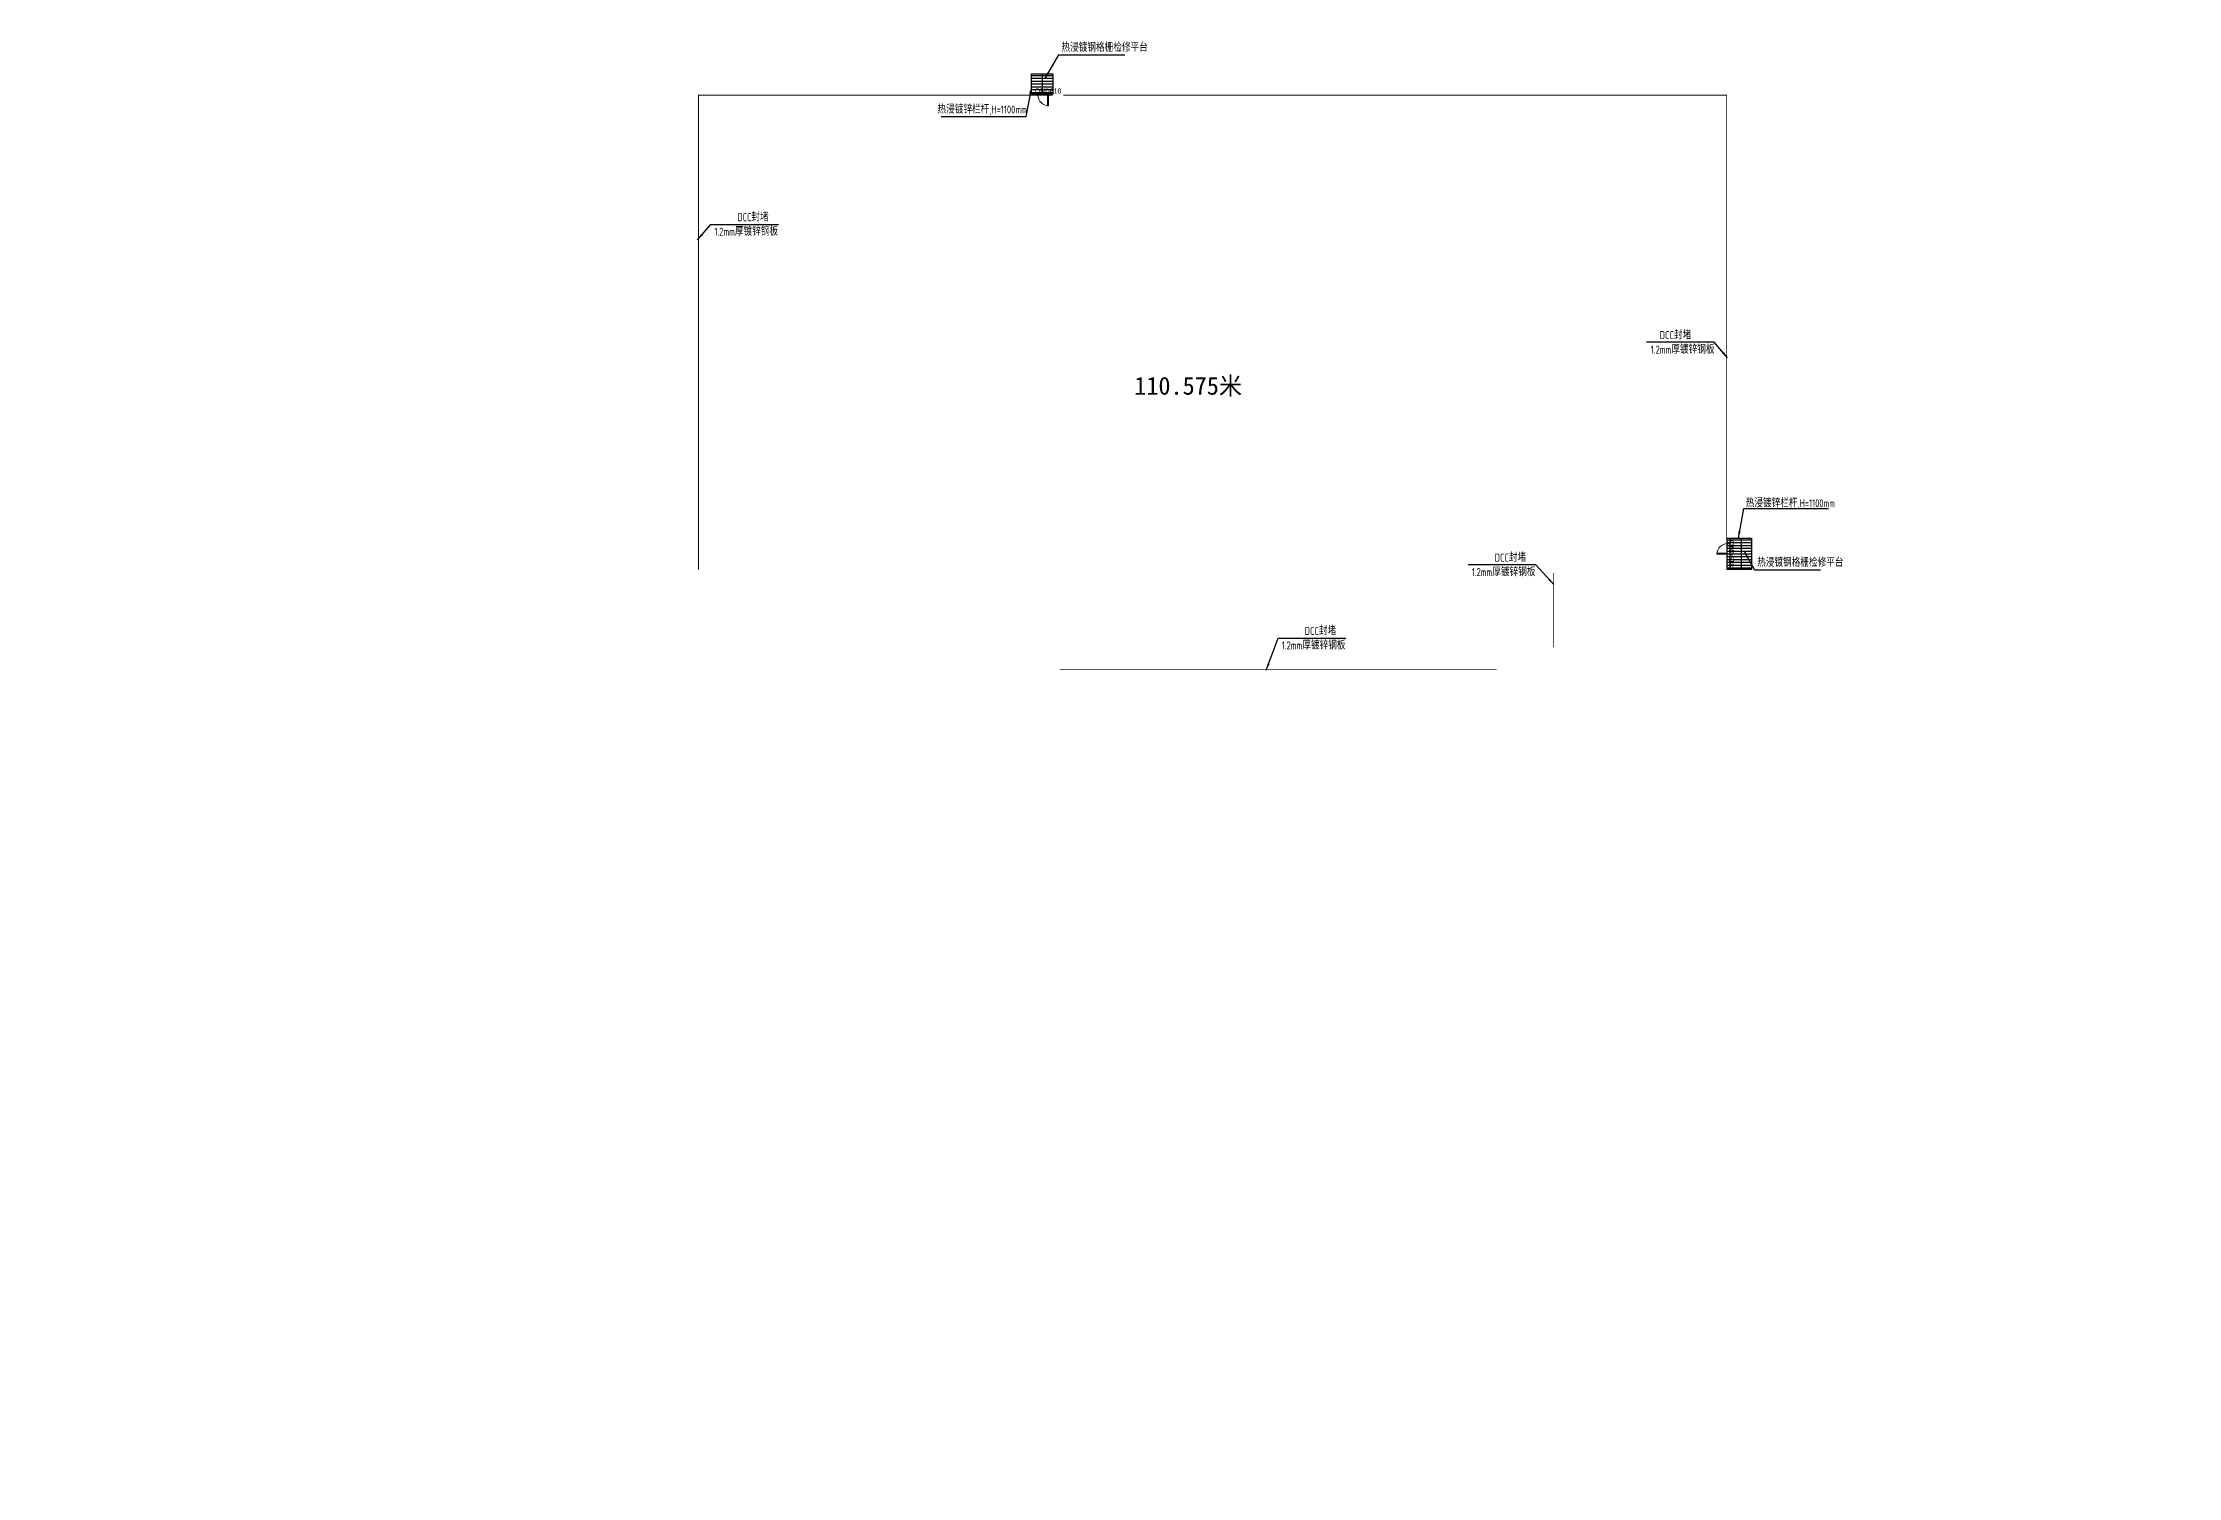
# Model space of a CAD drawing. Header units: millimetres. Extents: x 13825 to 264600, y 0 to 157125.
# Drawn here: x 144500 to 264600, y 0 to 80644 of the extents above; entities that cross this region are included whole.
import ezdxf
from ezdxf.enums import TextEntityAlignment as Align

# ---------------------------------------------------------------- set-up
doc = ezdxf.new("R2010")
doc.units = ezdxf.units.MM
doc.linetypes.add('ACAD_ISO05W100', pattern=[33, 24, -3, 0, -3, 0, -3])
doc.layers.add('A-WALL-PATT', color=111, linetype='Continuous', lineweight=9)
doc.layers.add('K-PART-DOOR', color=10, linetype='Continuous', lineweight=18)
for name, color, linetype in [('K-AREA_TEXT', 4, 'Continuous'), ('K-K-PART-GR', 132, 'Continuous'), ('K-K-PART-TP', 200, 'Continuous'), ('K-PART-TEXT', 4, 'Continuous')]:
    doc.layers.add(name, color=color, linetype=linetype)
doc.styles.add('Arial', font='arial.ttf', dxfattribs={"width": 0.8, "height": 5.592013})
doc.styles.add('EDRI-COM', font='tssdeng.shx', dxfattribs={"width": 0.8, "bigfont": 'hztxt.shx'})
doc.dimstyles.new('MW_DIM_TICK_035_150', dxfattribs={"dimscale": 150, "dimtxt": 3.5, "dimasz": 2.5, "dimexe": 1.75, "dimexo": 0.825, "dimgap": 1.2, "dimtad": 1, "dimdec": 0, "dimzin": 12, "dimdsep": 46, "dimtxsty": 'EDRI-COM', "dimblk": 'ARCHTICK', "dimcen": 1, "dimclrd": 256, "dimclre": 256, "dimclrt": 256, "dimadec": 0, "dimazin": 3, "dimtfac": 1, "dimtdec": 0, "dimtix": 1, "dimtmove": 2, "dimatfit": 1, "dimfxl": 1.25, "dimtolj": 1, "dimtzin": 0, "dimlwd": -1, "dimlwe": -1, "dimarcsym": 1})

# ---------------------------------------------------------------- blocks, each defined once
blk = doc.blocks.new('_ArchTick')
at = {"color": 0, "linetype": 'ByBlock', "const_width": 0.4}
blk.add_lwpolyline([(-0.5, -0.5), (0.5, 0.5)], dxfattribs=at)
blk = doc.blocks.new('单开门 1000X2000')
blk.add_lwpolyline([(9, -6), (107, -6), (107, 994), (9, 994)], close=True)
blk.add_arc((9, -6), 1000, 0, 90)

msp = doc.modelspace()

# ---------------------------------------------------------------- hatches: boundary and pattern name
at = {"layer": 'A-WALL-PATT', "lineweight": 5}
h = msp.add_hatch(dxfattribs=at)
h.set_pattern_fill('FP_1', color=256, style=0, pattern_type=2)
h.set_pattern_definition([(1e-14, (1798.3, -1859), (3048, 6096), [16.76, -6079.24]), (1e-14, (-1768, -2682), (3048, 6096), [16.76, -6079.24]), (1e-14, (213.4, -2743), (3048, 6096), [16.76, -6079.24]), (1e-14, (2377.4, -945), (3048, 6096), [16.76, -6079.24]), (1e-14, (-152.4, -3048), (3048, 6096), [16.76, -6079.24]), (1e-14, (2987, 2895.6), (3048, 6096), [16.76, -6079.24]), (1e-14, (1128, 2408), (3048, 6096), [16.76, -6079.24]), (1e-14, (2103, 1646), (3048, 6096), [16.76, -6079.24]), (1e-14, (-2865, 1524), (3048, 6096), [16.76, -6079.24]), (1e-14, (122, 1249.7), (3048, 6096), [16.76, -6079.24]), (1e-14, (-1036.3, -305), (3048, 6096), [16.76, -6079.24]), (1e-14, (-975.4, -2591), (3048, 6096), [16.76, -6079.24]), (1e-14, (1310.6, -2834.6), (3048, 6096), [16.76, -6079.24]), (1e-14, (2987, -152.4), (3048, 6096), [16.76, -6079.24]), (1e-14, (-2713, -1097), (3048, 6096), [16.76, -6079.24]), (1e-14, (-2194.6, -61), (3048, 6096), [16.76, -6079.24]), (1e-14, (183, -487.7), (3048, 6096), [16.76, -6079.24]), (1e-14, (-670.6, -1371.6), (3048, 6096), [16.76, -6079.24]), (1e-14, (-1158, 640), (3048, 6096), [16.76, -6079.24]), (1e-14, (-396, 2926), (3048, 6096), [16.76, -6079.24]), (1e-14, (-2469, -2377.4), (3048, 6096), [16.76, -6079.24]), (1e-14, (884, 1676.4), (3048, 6096), [16.76, -6079.24]), (1e-14, (-1951, 1768), (3048, 6096), [16.76, -6079.24]), (1e-14, (-2438.4, 2560.3), (3048, 6096), [16.76, -6079.24]), (130.601, (2612.57, 986.97), (-15239.9058, 18288.07815), [267.63, -112137.05]), (18.435, (2177.1, 1103.1), (15239.9947, 6096.0134), [275.39, -38279.1]), (90, (2177, 841.8), (3048, 6096), [261.26, -11930.74]), (161.565, (2438.4, 754.7), (-15239.9947, 6096.0134), [275.39, -38279.1]), (53.13, (2438.4, 754.7), (3048.011, 6095.9946), [290.29, -30189.71]), (135, (2670.6, -2351.3), (-3048, 6096), [246.32, -16995.78]), (45, (2322.3, -2351.3), (3048, 6096), [246.32, -16995.78]), (135, (2496.5, -2525.5), (-3048, 6096), [246.32, -16995.78]), (45, (2496.5, -2525.5), (3048, 6096), [246.32, -16995.78]), (116.565, (-261, 1741.7), (0.01, 12192), [324.55, -6490.98]), (180, (-406.4, 2032), (-3048, 6096), [348.34, -5747.66]), (63.435, (-900, 1741.7), (-0.01, 12192), [324.55, -6490.98]), (116.565, (-755, 1451.4), (0.01, 12192), [324.55, -6490.98]), (1e-14, (-755, 1451.4), (3048, 6096), [348.34, -5747.66]), (63.435, (-406.4, 1451.4), (-0.01, 12192), [324.55, -6490.98]), (107.103, (2032, -319.31), (-9144.14453, 30479.95644), [394.83, -165434.29]), (143.973, (1915.9, 58.06), (-57912.2779, 42671.62146), [394.83, -82519.72]), (180, (1596.6, 290), (-3048, 6096), [377.37, -5718.63]), (36.027, (899.9, 58.06), (57912.27734, 42671.6223), [394.83, -82519.72]), (71.565, (783.8, -290.3), (9144.0276, 30479.992), [367.19, -38187.3]), (107.103, (899.89, -667.66), (-9144.14453, 30479.95644), [394.83, -165434.29]), (143.973, (1219.2, -899.9), (-57912.2779, 42671.62146), [394.83, -82519.72]), (1e-14, (1219, -900), (3048, 6096), [377.37, -5718.63]), (36.027, (1596.57, -899.9), (57912.27734, 42671.6223), [394.83, -82519.72]), (71.565, (1915.9, -667.7), (9144.0276, 30479.992), [367.19, -38187.3]), (150.255, (2090.06, 2525.5), (-9143.987, 6096.019), [234.04, -48913.49]), (90, (1887, 2409.4), (3048, 6096), [232.23, -11959.77]), (29.745, (1886.86, 2409.4), (9143.987, 6096.019), [234.04, -48913.49]), (116.565, (667.7, -1800), (0.01, 12192), [324.55, -6490.98]), (168.69, (522.5, -1509.5), (-27431.9928, 6096.0323), [296.04, -61871.2]), (41.186, (4e-13, -1654.63), (76199.9114, 67056.099), [308.58, -129294.15]), (90, (4e-13, -1945), (3048, 6096), [290.29, -11901.71]), (138.814, (232.23, -2148.1), (-76199.91205, 67056.09824), [308.58, -129294.15]), (16.699, (232.23, -2148.1), (100584.12946, 30479.57063), [303.07, -126985.14]), (60.945, (522.5, -2061.03), (3048.04186, 6095.9786), [298.87, -125225.45]), (109.983, (-1886.86, 754.74), (-15239.92078, 42672.02803), [339.77, -142363.93]), (155.556, (-2002.97, 1074.06), (-39623.9861, 18288.0312), [350.75, -146965.74]), (24.444, (-2641.6, 1074.06), (39623.9861, 18288.0312), [350.75, -146965.74]), (70.017, (-2757.71, 754.74), (15239.92078, 42672.02803), [339.77, -142363.93]), (109.983, (-2641.6, 435.43), (-15239.92078, 42672.02803), [339.77, -142363.93]), (160.017, (-2322.3, 319.3), (-15240.011, 6095.9711), [339.77, -71012.07]), (19.983, (-2322.3, 319.3), (15240.011, 6095.9711), [339.77, -71012.07]), (70.017, (-2002.97, 435.43), (15239.92078, 42672.02803), [339.77, -142363.93]), (122.005, (377.4, 203.2), (-3047.9596, 6096.0196), [273.86, -57235.69]), (18.435, (-29, 348.3), (15239.9947, 6096.0134), [275.39, -38279.1]), (90, (-29, 87), (3048, 6096), [261.26, -11930.74]), (161.565, (232.2, 5e-14), (-15239.9947, 6096.0134), [275.39, -38279.1]), (54.462, (232.23, 5e-14), (21336.17107, 30479.8799), [249.71, -104629.83]), (116.565, (-1393.4, -1277), (0.01, 12192), [324.55, -6490.98]), (180, (-1538.5, -987), (-3048, 6096), [319.31, -5776.69]), (59.036, (-2032, -1277.26), (3048.0257, 6095.9873), [338.53, -70752.43]), (120.964, (-1857.83, -1567.54), (-3048.0265, 6095.9867), [338.53, -70752.43]), (1e-14, (-1858, -1567.5), (3048, 6096), [319.31, -5776.69]), (63.435, (-1538.5, -1567.5), (-0.01, 12192), [324.55, -6490.98])])
h.paths.add_polyline_path([(254935, 1300), (255000, 1300), (255000, 3800), (254800, 3800), (254800, 1300)], flags=0)
h = msp.add_hatch(dxfattribs=at)
h.set_pattern_fill('FP_14', color=256, style=0, pattern_type=2)
h.set_pattern_definition([(0, (1798.3, -1859), (3048, 6096), [16.76, -6079.24]), (0, (-1768, -2682), (3048, 6096), [16.76, -6079.24]), (0, (213.4, -2743), (3048, 6096), [16.76, -6079.24]), (0, (2377.4, -945), (3048, 6096), [16.76, -6079.24]), (0, (-152.4, -3048), (3048, 6096), [16.76, -6079.24]), (0, (2987, 2895.6), (3048, 6096), [16.76, -6079.24]), (0, (1128, 2408), (3048, 6096), [16.76, -6079.24]), (0, (2103, 1646), (3048, 6096), [16.76, -6079.24]), (0, (-2865, 1524), (3048, 6096), [16.76, -6079.24]), (0, (122, 1249.7), (3048, 6096), [16.76, -6079.24]), (0, (-1036.3, -305), (3048, 6096), [16.76, -6079.24]), (0, (-975.4, -2591), (3048, 6096), [16.76, -6079.24]), (0, (1310.6, -2834.6), (3048, 6096), [16.76, -6079.24]), (0, (2987, -152.4), (3048, 6096), [16.76, -6079.24]), (0, (-2713, -1097), (3048, 6096), [16.76, -6079.24]), (0, (-2194.6, -61), (3048, 6096), [16.76, -6079.24]), (0, (183, -487.7), (3048, 6096), [16.76, -6079.24]), (0, (-670.6, -1371.6), (3048, 6096), [16.76, -6079.24]), (0, (-1158, 640), (3048, 6096), [16.76, -6079.24]), (0, (-396, 2926), (3048, 6096), [16.76, -6079.24]), (0, (-2469, -2377.4), (3048, 6096), [16.76, -6079.24]), (0, (884, 1676.4), (3048, 6096), [16.76, -6079.24]), (0, (-1951, 1768), (3048, 6096), [16.76, -6079.24]), (0, (-2438.4, 2560.3), (3048, 6096), [16.76, -6079.24]), (130.601, (2612.57, 986.97), (-15239.9058, 18288.07815), [267.63, -112137.05]), (18.435, (2177.1, 1103.1), (15239.9947, 6096.0134), [275.39, -38279.1]), (90, (2177, 841.8), (3048, 6096), [261.26, -11930.74]), (161.565, (2438.4, 754.7), (-15239.9947, 6096.0134), [275.39, -38279.1]), (53.13, (2438.4, 754.7), (3048.011, 6095.9946), [290.29, -30189.71]), (135, (2670.6, -2351.3), (-3048, 6096), [246.32, -16995.78]), (45, (2322.3, -2351.3), (3048, 6096), [246.32, -16995.78]), (135, (2496.5, -2525.5), (-3048, 6096), [246.32, -16995.78]), (45, (2496.5, -2525.5), (3048, 6096), [246.32, -16995.78]), (116.565, (-261, 1741.7), (0.01, 12192), [324.55, -6490.98]), (180, (-406.4, 2032), (-3048, 6096), [348.34, -5747.66]), (63.435, (-900, 1741.7), (-0.01, 12192), [324.55, -6490.98]), (116.565, (-755, 1451.4), (0.01, 12192), [324.55, -6490.98]), (0, (-755, 1451.4), (3048, 6096), [348.34, -5747.66]), (63.435, (-406.4, 1451.4), (-0.01, 12192), [324.55, -6490.98]), (107.103, (2032, -319.31), (-9144.14453, 30479.95644), [394.83, -165434.29]), (143.973, (1915.9, 58.06), (-57912.2779, 42671.62146), [394.83, -82519.72]), (180, (1596.6, 290), (-3048, 6096), [377.37, -5718.63]), (36.027, (899.9, 58.06), (57912.27734, 42671.6223), [394.83, -82519.72]), (71.565, (783.8, -290.3), (9144.0276, 30479.992), [367.19, -38187.3]), (107.103, (899.89, -667.66), (-9144.14453, 30479.95644), [394.83, -165434.29]), (143.973, (1219.2, -899.9), (-57912.2779, 42671.62146), [394.83, -82519.72]), (0, (1219, -900), (3048, 6096), [377.37, -5718.63]), (36.027, (1596.57, -899.9), (57912.27734, 42671.6223), [394.83, -82519.72]), (71.565, (1915.9, -667.7), (9144.0276, 30479.992), [367.19, -38187.3]), (150.255, (2090.06, 2525.5), (-9143.987, 6096.019), [234.04, -48913.49]), (90, (1887, 2409.4), (3048, 6096), [232.23, -11959.77]), (29.745, (1886.86, 2409.4), (9143.987, 6096.019), [234.04, -48913.49]), (116.565, (667.7, -1800), (0.01, 12192), [324.55, -6490.98]), (168.69, (522.5, -1509.5), (-27431.9928, 6096.0323), [296.04, -61871.2]), (41.186, (-9e-14, -1654.63), (76199.9114, 67056.099), [308.58, -129294.15]), (90, (-1e-13, -1945), (3048, 6096), [290.29, -11901.71]), (138.814, (232.23, -2148.1), (-76199.91205, 67056.09824), [308.58, -129294.15]), (16.699, (232.23, -2148.1), (100584.12946, 30479.57063), [303.07, -126985.14]), (60.945, (522.5, -2061.03), (3048.04186, 6095.9786), [298.87, -125225.45]), (109.983, (-1886.86, 754.74), (-15239.92078, 42672.02803), [339.77, -142363.93]), (155.556, (-2002.97, 1074.06), (-39623.9861, 18288.0312), [350.75, -146965.74]), (24.444, (-2641.6, 1074.06), (39623.9861, 18288.0312), [350.75, -146965.74]), (70.017, (-2757.71, 754.74), (15239.92078, 42672.02803), [339.77, -142363.93]), (109.983, (-2641.6, 435.43), (-15239.92078, 42672.02803), [339.77, -142363.93]), (160.017, (-2322.3, 319.3), (-15240.011, 6095.9711), [339.77, -71012.07]), (19.983, (-2322.3, 319.3), (15240.011, 6095.9711), [339.77, -71012.07]), (70.017, (-2002.97, 435.43), (15239.92078, 42672.02803), [339.77, -142363.93]), (122.005, (377.4, 203.2), (-3047.9596, 6096.0196), [273.86, -57235.69]), (18.435, (-29, 348.3), (15239.9947, 6096.0134), [275.39, -38279.1]), (90, (-29, 87), (3048, 6096), [261.26, -11930.74]), (161.565, (232.2, -1e-14), (-15239.9947, 6096.0134), [275.39, -38279.1]), (54.462, (232.23, -1e-14), (21336.17107, 30479.8799), [249.71, -104629.83]), (116.565, (-1393.4, -1277), (0.01, 12192), [324.55, -6490.98]), (180, (-1538.5, -987), (-3048, 6096), [319.31, -5776.69]), (59.036, (-2032, -1277.26), (3048.0257, 6095.9873), [338.53, -70752.43]), (120.964, (-1857.83, -1567.54), (-3048.0265, 6095.9867), [338.53, -70752.43]), (0, (-1858, -1567.5), (3048, 6096), [319.31, -5776.69]), (63.435, (-1538.5, -1567.5), (-0.01, 12192), [324.55, -6490.98])])
h.paths.add_polyline_path([(264400, 1300), (264600, 1300), (264600, 3800), (264400, 3800), (264400, 1524)], flags=0)
h = msp.add_hatch(dxfattribs=at)
h.set_pattern_fill('FP_3', color=256, style=0, pattern_type=2)
h.set_pattern_definition([(45, (0, 0), (-1060.66, 1060.66), []), (135, (0, 0), (-1060.66, -1060.66), [])])
h.paths.add_polyline_path([(147400, 0), (147400, 150), (147150, 150), (147150, 0)], flags=0)
h.paths.add_polyline_path([(144750, 0), (144750, 150), (144500, 150), (144500, 0)], flags=0)
at = {"layer": 'K-K-PART-GR'}
h = msp.add_hatch(dxfattribs=at)
h.set_pattern_fill('GRATE', color=256, scale=200)
h.set_pattern_definition([(0, (-39300, 26100), (0, 158.75), []), (90, (-39300, 26100), (-635, 4e-14), [])])
h.paths.add_polyline_path([(200100, 78900), (201300, 78900), (201300, 77750), (200100, 77750)])
h = msp.add_hatch(dxfattribs=at)
h.set_pattern_fill('GRATE', color=256, scale=200)
h.paths.add_polyline_path([(239225, 52800), (240600, 52800), (240600, 51025), (239225, 51025)])

# ---------------------------------------------------------------- linework, layer by layer
at = {"layer": 'K-K-PART-GR', "linetype": 'ACAD_ISO05W100', "ltscale": 10, "const_width": 50}
for points in [[(200100, 77750), (200100, 78900)], [(239225, 52800), (240600, 52800)]]:
    msp.add_lwpolyline(points, dxfattribs=at)
at = {"layer": 'K-K-PART-GR'}
for points in [[(200100, 78900), (201300, 78900), (201300, 77750), (200100, 77750)], [(239225, 52800), (240600, 52800), (240600, 51025), (239225, 51025)]]:
    msp.add_lwpolyline(points, close=True, dxfattribs=at)
at = {"layer": 'K-K-PART-TP', "const_width": 50}
for points in [[(201300, 77700), (181375, 77700), (181375, 51025)], [(201900, 77700), (239200, 77700), (239200, 51025)], [(229475, 46650), (229475, 50825)], [(201700, 45400), (226275, 45400)]]:
    msp.add_lwpolyline(points, dxfattribs=at)

# ---------------------------------------------------------------- block references
at = {"layer": 'K-PART-DOOR', "xscale": 0.6, "yscale": 0.6, "zscale": 0.6}
for p, rotation in [((201075, 77700), 180), ((239247, 51885), 89.99999999999997)]:
    msp.add_blockref('单开门 1000X2000', p, dxfattribs=dict(at, rotation=rotation))

# ---------------------------------------------------------------- texts
at = {"layer": 'K-AREA_TEXT', "style": 'Arial', "width": 0.8}
msp.add_text('QM0618', height=280, dxfattribs=at).set_placement((200286, 77931), align=Align.MIDDLE_LEFT)
msp.add_text('QM0618', height=280, rotation=270, dxfattribs=at).set_placement((239478, 52673), align=Align.MIDDLE_LEFT)
at = {"layer": 'K-K-PART-GR'}
msp.add_text('110.575米', height=1000, dxfattribs=at).set_placement((205884, 60859))
at = {"layer": 'K-PART-TEXT', "style": 'EDRI-COM', "width": 0.8}
for s, p in [('热浸镀钢格栅检修平台', (201791, 80143)), ('热浸镀锌栏杆,H=1100mm', (194819, 76664)), ('DCC封堵', (183566, 70612)), ('1.2mm厚镀锌钢板', (182273, 69798)), ('1.2mm厚镀锌钢板', (234936, 63168)), ('DCC封堵', (235442, 63982)), ('热浸镀锌栏杆,H=1100mm', (240272, 54532)), ('DCC封堵', (226160, 51474)), ('热浸镀钢格栅检修平台', (240916, 51191)), ('1.2mm厚镀锌钢板', (224867, 50660)), ('1.2mm厚镀锌钢板', (214183, 46539)), ('DCC封堵', (215477, 47353))]:
    msp.add_text(s, height=450, dxfattribs=at).set_placement(p)

# ---------------------------------------------------------------- leaders
at = {"layer": 'K-PART-TEXT'}
for points in [[(200869, 78635), (201649, 79966), (205347, 79966)], [(200100, 78141), (199786, 76486), (195031, 76486)], [(181318, 69563), (182075, 70434), (185878, 70434)], [(239250, 62933), (238492, 63805), (234689, 63805)], [(239858, 52800), (240172, 54455), (244927, 54455)], [(240200, 52025), (240774, 51014), (244472, 51014)], [(229475, 50188), (228472, 51297), (224669, 51297)], [(213305, 45375), (213985, 47176), (217788, 47176)]]:
    msp.add_leader(points, dimstyle='MW_DIM_TICK_035_150', override={"dimgap": 1, "dimtad": 1}, dxfattribs=at)

doc.saveas('drawing.dxf')
